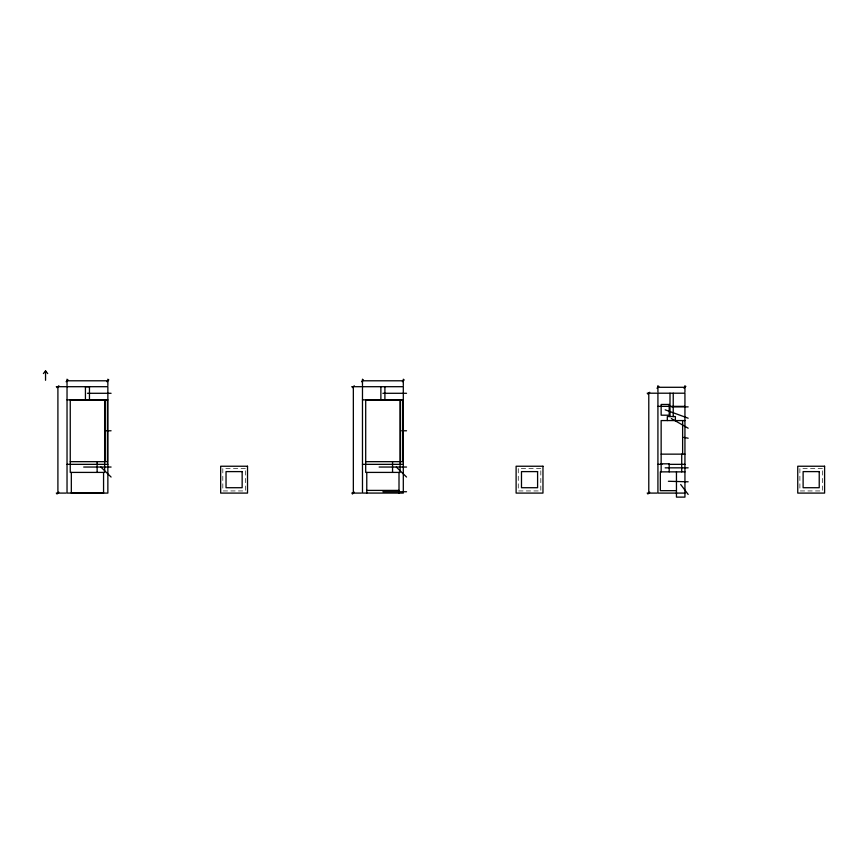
<?xml version="1.0" encoding="UTF-8"?>
<svg xmlns="http://www.w3.org/2000/svg" width="868" height="868" viewBox="0 0 868 868"><rect width="100%" height="100%" fill="white"/><g stroke="black" fill="none" stroke-linecap="round" stroke-linejoin="round"><path stroke-width="0.65" stroke-dasharray="4.34 3.25" d="M245.373 468.384L222.816 468.384L222.816 490.941L245.373 490.941L245.373 468.384M540.818 468.384L518.261 468.384L518.261 490.941L540.818 490.941L540.818 468.384M822.452 468.384L799.895 468.384L799.895 490.941L822.452 490.941L822.452 468.384"/><path stroke-width="1.3" d="M43.4 373.565L45.548 370.886L47.697 373.565M56.962 387.638L58.84 385.761M66.098 381.725L67.975 379.848M106.927 381.725L108.804 379.848M56.962 494.033L58.84 492.145M352.408 387.638L354.285 385.761M361.533 381.725L363.421 379.848M402.361 381.725L404.238 379.848M352.408 494.033L354.285 492.145M647.843 394.137L649.731 392.26M656.978 388.235L658.855 386.358M683.995 388.235L685.872 386.358M647.843 494.033L649.731 492.145M67.031 380.792L107.86 380.792M362.477 380.792L403.305 380.792M56.29 386.694L65.957 386.694M351.735 386.694L361.403 386.694M657.922 387.291L684.939 387.291M87.451 393.291L111.082 393.291M382.886 393.291L406.528 393.291M647.17 393.204L656.848 393.204M67.031 399.855L107.86 399.855M362.477 399.855L403.305 399.855M657.922 406.365L684.939 406.365M671.615 406.886L688.161 406.886M684.939 420.568L661.145 420.568L661.145 471.866M106.243 430.778L111.082 430.778M401.689 430.778L406.528 430.778M661.145 454.148L684.939 454.148M70.254 461.667L104.637 461.667M365.699 461.667L400.083 461.667M661.145 463.816L669.195 463.816L669.195 471.866M67.031 464.347L107.86 464.347M362.477 464.347L403.305 464.347M657.922 464.347L661.969 464.347M668.729 464.347L684.939 464.347M83.686 467.038L111.082 467.038M379.132 467.038L406.528 467.038M665.17 467.841L688.161 467.841M684.939 471.866L660.331 471.866L660.331 490.67L676.454 490.67M366.773 490.398L399.009 490.398M382.886 491.744L406.528 491.744M56.29 493.089L65.957 493.089M351.735 493.089L361.403 493.089M647.17 493.089L656.848 493.089M684.939 493.089L657.922 493.089L657.922 393.204L684.939 393.204L684.939 497.114L676.454 497.114L676.454 471.866M668.393 481.273L688.161 481.794M683.778 437.353L688.161 438.21M665.17 409.826L688.161 418.202M671.344 418.56L688.161 428.206M396.318 467.038L406.528 477.042M100.872 467.038L111.082 477.042M680.696 484.496L688.161 494.424M684.939 385.685L684.939 392.13M682.628 420.568L682.628 454.148M681.716 454.148L681.716 471.866M675.38 420.568L675.38 416.542L667.318 416.542L667.318 420.568M673.232 393.204L673.232 416.662M669.998 393.204L669.998 416.662M657.922 385.685L657.922 392.13M648.787 393.204L648.787 493.089M403.305 379.175L403.305 385.62M399.009 472.409L399.009 493.089M392.553 461.667L392.553 472.409M384.904 386.694L384.904 399.888M380.878 386.694L380.878 399.888M366.773 472.409L366.773 493.089M362.477 379.175L362.477 385.62M353.341 386.694L353.341 493.089M107.86 379.175L107.86 385.62M103.563 472.409L103.563 493.089L71.328 493.089L71.328 472.409M97.118 461.667L97.118 472.409M89.458 399.888L89.458 386.694L85.433 386.694L85.433 399.888M67.031 379.175L67.031 385.62M57.906 386.694L57.906 493.089M45.548 370.886L45.548 380.282M67.031 386.705L67.031 493.067L107.86 493.089L107.86 386.694L67.031 386.705M362.477 386.705L362.477 493.067L403.305 493.089L403.305 386.694L362.477 386.705M104.637 399.888L70.254 399.888L70.254 472.409L104.637 472.409L104.637 399.888M107.458 399.888L105.039 399.888L105.039 461.667L107.458 461.667L107.458 399.888M400.083 399.888L365.699 399.888L365.699 472.409L400.083 472.409L400.083 399.888M402.893 399.888L400.484 399.888L400.484 461.667L402.893 461.667L402.893 399.888M669.195 404.455L661.145 404.455L661.145 415.197L669.195 415.197L669.195 404.455M247.521 466.235L220.667 466.235L220.667 493.089L247.521 493.089L247.521 466.235M542.967 466.235L516.113 466.235L516.113 493.089L542.967 493.089L542.967 466.235M824.6 466.235L797.746 466.235L797.746 493.089L824.6 493.089L824.6 466.235M242.15 471.606L226.038 471.606L226.038 487.718L242.15 487.718L242.15 471.606M537.596 471.606L521.484 471.606L521.484 487.718L537.596 487.718L537.596 471.606M819.229 471.606L803.117 471.606L803.117 487.718L819.229 487.718L819.229 471.606"/></g></svg>
